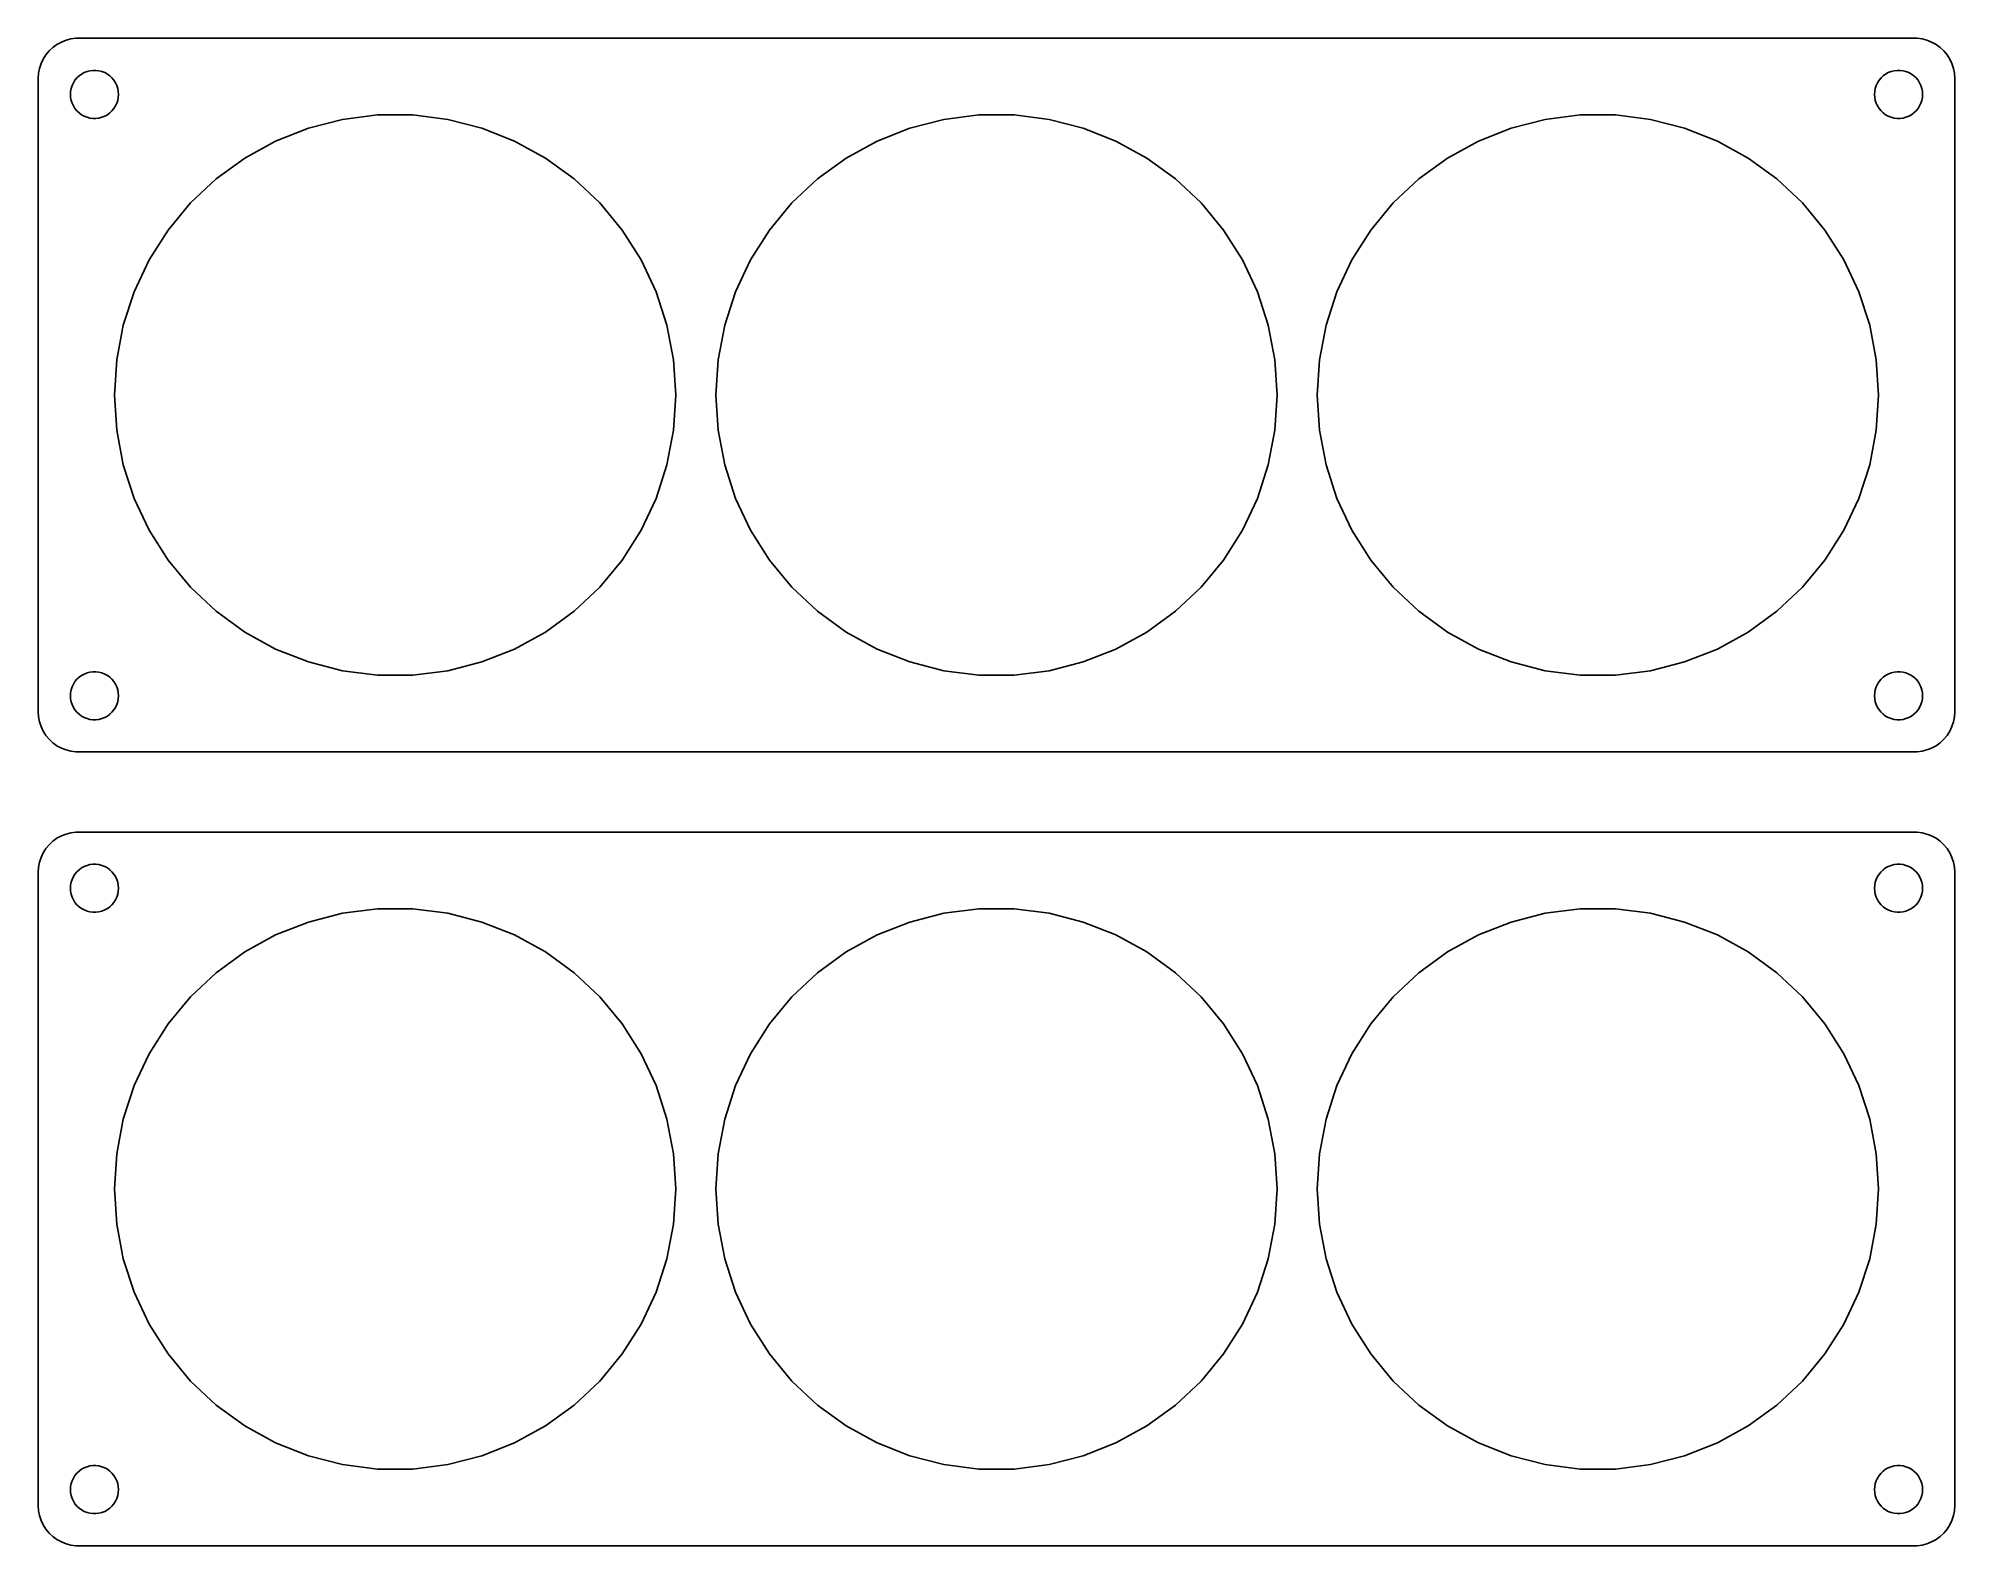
# Model space of a CAD drawing. Header units: metres. Extents: x -120 to 120, y 55 to 242.
import ezdxf

# ---------------------------------------------------------------- set-up
doc = ezdxf.new("R2010")
doc.units = ezdxf.units.M

msp = doc.modelspace()

# ---------------------------------------------------------------- linework, layer by layer
for p, q in [((-117.179, 241.722), (-117.687, 241.353)), ((-116.629, 242.024), (-117.179, 241.722)), ((-116.045, 242.255), (-116.629, 242.024)), ((-115.437, 242.411), (-116.045, 242.255)), ((-114.814, 242.49), (-115.437, 242.411)), ((114.814, 242.49), (-114.814, 242.49)), ((115.437, 242.411), (114.814, 242.49)), ((116.045, 242.255), (115.437, 242.411)), ((116.629, 242.024), (116.045, 242.255)), ((117.179, 241.722), (116.629, 242.024)), ((117.687, 241.353), (117.179, 241.722)), ((-119.149, 239.341), (-119.343, 238.743)), ((-118.882, 239.909), (-119.149, 239.341)), ((-118.545, 240.439), (-118.882, 239.909)), ((-118.145, 240.923), (-118.545, 240.439)), ((-117.687, 241.353), (-118.145, 240.923)), ((118.145, 240.923), (117.687, 241.353)), ((118.545, 240.439), (118.145, 240.923)), ((118.882, 239.909), (118.545, 240.439)), ((119.149, 239.341), (118.882, 239.909)), ((119.343, 238.743), (119.149, 239.341)), ((-119.461, 238.127), (-119.5, 237.5)), ((-119.5, 237.5), (-119.5, 158.5)), ((-119.343, 238.743), (-119.461, 238.127)), ((-115.289, 236.604), (-115.129, 236.945)), ((-115.129, 236.945), (-114.927, 237.263)), ((-114.927, 237.263), (-114.687, 237.554)), ((-114.687, 237.554), (-114.412, 237.812)), ((-114.412, 237.812), (-114.107, 238.033)), ((-114.107, 238.033), (-113.777, 238.214)), ((-113.777, 238.214), (-113.427, 238.353)), ((-113.427, 238.353), (-113.062, 238.447)), ((-113.062, 238.447), (-112.688, 238.494)), ((-112.688, 238.494), (-112.312, 238.494)), ((-112.312, 238.494), (-111.938, 238.447)), ((-111.938, 238.447), (-111.573, 238.353)), ((-111.573, 238.353), (-111.223, 238.214)), ((-111.223, 238.214), (-110.893, 238.033)), ((-110.893, 238.033), (-110.588, 237.812)), ((-110.588, 237.812), (-110.313, 237.554)), ((-110.313, 237.554), (-110.073, 237.263)), ((-110.073, 237.263), (-109.871, 236.945)), ((-109.871, 236.945), (-109.711, 236.604)), ((109.711, 236.604), (109.871, 236.945)), ((109.871, 236.945), (110.073, 237.263)), ((110.073, 237.263), (110.313, 237.554)), ((110.313, 237.554), (110.588, 237.812)), ((110.588, 237.812), (110.893, 238.033)), ((110.893, 238.033), (111.223, 238.214)), ((111.223, 238.214), (111.573, 238.353)), ((111.573, 238.353), (111.938, 238.447)), ((111.938, 238.447), (112.312, 238.494)), ((112.312, 238.494), (112.688, 238.494)), ((112.688, 238.494), (113.062, 238.447)), ((113.062, 238.447), (113.427, 238.353)), ((113.427, 238.353), (113.777, 238.214)), ((113.777, 238.214), (114.107, 238.033)), ((114.107, 238.033), (114.412, 237.812)), ((114.412, 237.812), (114.687, 237.554)), ((114.687, 237.554), (114.927, 237.263)), ((114.927, 237.263), (115.129, 236.945)), ((115.129, 236.945), (115.289, 236.604)), ((119.461, 238.127), (119.343, 238.743)), ((119.5, 237.5), (119.461, 238.127)), ((119.5, 158.5), (119.5, 237.5)), ((-115.5, 235.5), (-115.476, 235.876)), ((-115.476, 235.124), (-115.5, 235.5)), ((-115.476, 235.876), (-115.406, 236.246)), ((-115.406, 234.754), (-115.476, 235.124)), ((-115.406, 236.246), (-115.289, 236.604)), ((-115.289, 234.396), (-115.406, 234.754)), ((-115.129, 234.055), (-115.289, 234.396)), ((-109.711, 234.396), (-109.871, 234.055)), ((-109.711, 236.604), (-109.594, 236.246)), ((-109.594, 234.754), (-109.711, 234.396)), ((-109.594, 236.246), (-109.524, 235.876)), ((-109.524, 235.124), (-109.594, 234.754)), ((-109.524, 235.876), (-109.5, 235.5)), ((-109.5, 235.5), (-109.524, 235.124)), ((109.5, 235.5), (109.524, 235.876)), ((109.524, 235.124), (109.5, 235.5)), ((109.524, 235.876), (109.594, 236.246)), ((109.594, 234.754), (109.524, 235.124)), ((109.594, 236.246), (109.711, 236.604)), ((109.711, 234.396), (109.594, 234.754)), ((109.871, 234.055), (109.711, 234.396)), ((115.289, 234.396), (115.129, 234.055)), ((115.289, 236.604), (115.406, 236.246)), ((115.406, 234.754), (115.289, 234.396)), ((115.406, 236.246), (115.476, 235.876)), ((115.476, 235.124), (115.406, 234.754)), ((115.476, 235.876), (115.5, 235.5)), ((115.5, 235.5), (115.476, 235.124)), ((-114.927, 233.737), (-115.129, 234.055)), ((-114.687, 233.446), (-114.927, 233.737)), ((-114.412, 233.188), (-114.687, 233.446)), ((-114.107, 232.967), (-114.412, 233.188)), ((-113.777, 232.786), (-114.107, 232.967)), ((-113.427, 232.647), (-113.777, 232.786)), ((-113.062, 232.553), (-113.427, 232.647)), ((-112.688, 232.506), (-113.062, 232.553)), ((-112.312, 232.506), (-112.688, 232.506)), ((-111.938, 232.553), (-112.312, 232.506)), ((-111.573, 232.647), (-111.938, 232.553)), ((-111.223, 232.786), (-111.573, 232.647)), ((-110.893, 232.967), (-111.223, 232.786)), ((-110.588, 233.188), (-110.893, 232.967)), ((-110.313, 233.446), (-110.588, 233.188)), ((-110.073, 233.737), (-110.313, 233.446)), ((-109.871, 234.055), (-110.073, 233.737)), ((-85.8156, 231.287), (-81.5583, 232.38)), ((-81.5583, 232.38), (-77.1977, 232.931)), ((-77.1977, 232.931), (-72.8023, 232.931)), ((-72.8023, 232.931), (-68.4417, 232.38)), ((-68.4417, 232.38), (-64.1844, 231.287)), ((-10.8156, 231.287), (-6.5583, 232.38)), ((-6.5583, 232.38), (-2.1977, 232.931)), ((-2.1977, 232.931), (2.1977, 232.931)), ((2.1977, 232.931), (6.5583, 232.38)), ((6.5583, 232.38), (10.8156, 231.287)), ((64.1844, 231.287), (68.4417, 232.38)), ((68.4417, 232.38), (72.8023, 232.931)), ((72.8023, 232.931), (77.1977, 232.931)), ((77.1977, 232.931), (81.5583, 232.38)), ((81.5583, 232.38), (85.8156, 231.287)), ((110.073, 233.737), (109.871, 234.055)), ((110.313, 233.446), (110.073, 233.737)), ((110.588, 233.188), (110.313, 233.446)), ((110.893, 232.967), (110.588, 233.188)), ((111.223, 232.786), (110.893, 232.967)), ((111.573, 232.647), (111.223, 232.786)), ((111.938, 232.553), (111.573, 232.647)), ((112.312, 232.506), (111.938, 232.553)), ((112.688, 232.506), (112.312, 232.506)), ((113.062, 232.553), (112.688, 232.506)), ((113.427, 232.647), (113.062, 232.553)), ((113.777, 232.786), (113.427, 232.647)), ((114.107, 232.967), (113.777, 232.786)), ((114.412, 233.188), (114.107, 232.967)), ((114.687, 233.446), (114.412, 233.188)), ((114.927, 233.737), (114.687, 233.446)), ((115.129, 234.055), (114.927, 233.737)), ((-93.7539, 227.551), (-89.9023, 229.669)), ((-89.9023, 229.669), (-85.8156, 231.287)), ((-64.1844, 231.287), (-60.0977, 229.669)), ((-60.0977, 229.669), (-56.2461, 227.551)), ((-18.7539, 227.551), (-14.9023, 229.669)), ((-14.9023, 229.669), (-10.8156, 231.287)), ((10.8156, 231.287), (14.9023, 229.669)), ((14.9023, 229.669), (18.7539, 227.551)), ((56.2461, 227.551), (60.0977, 229.669)), ((60.0977, 229.669), (64.1844, 231.287)), ((85.8156, 231.287), (89.9023, 229.669)), ((89.9023, 229.669), (93.7539, 227.551)), ((-97.3098, 224.968), (-93.7539, 227.551)), ((-56.2461, 227.551), (-52.6902, 224.968)), ((-22.3098, 224.968), (-18.7539, 227.551)), ((18.7539, 227.551), (22.3098, 224.968)), ((52.6902, 224.968), (56.2461, 227.551)), ((93.7539, 227.551), (97.3098, 224.968)), ((-100.514, 221.959), (-97.3098, 224.968)), ((-52.6902, 224.968), (-49.4861, 221.959)), ((-25.5139, 221.959), (-22.3098, 224.968)), ((22.3098, 224.968), (25.5139, 221.959)), ((49.4861, 221.959), (52.6902, 224.968)), ((97.3098, 224.968), (100.514, 221.959)), ((-103.316, 218.572), (-100.514, 221.959)), ((-49.4861, 221.959), (-46.6844, 218.572)), ((-28.3156, 218.572), (-25.5139, 221.959)), ((25.5139, 221.959), (28.3156, 218.572)), ((46.6844, 218.572), (49.4861, 221.959)), ((100.514, 221.959), (103.316, 218.572)), ((-105.671, 214.861), (-103.316, 218.572)), ((-46.6844, 218.572), (-44.3293, 214.861)), ((-30.6707, 214.861), (-28.3156, 218.572)), ((28.3156, 218.572), (30.6707, 214.861)), ((44.3293, 214.861), (46.6844, 218.572)), ((103.316, 218.572), (105.671, 214.861)), ((-107.542, 210.884), (-105.671, 214.861)), ((-44.3293, 214.861), (-42.4578, 210.884)), ((-32.5422, 210.884), (-30.6707, 214.861)), ((30.6707, 214.861), (32.5422, 210.884)), ((42.4578, 210.884), (44.3293, 214.861)), ((105.671, 214.861), (107.542, 210.884)), ((-108.9, 206.704), (-107.542, 210.884)), ((-42.4578, 210.884), (-41.0996, 206.704)), ((-33.9004, 206.704), (-32.5422, 210.884)), ((32.5422, 210.884), (33.9004, 206.704)), ((41.0996, 206.704), (42.4578, 210.884)), ((107.542, 210.884), (108.9, 206.704)), ((-109.724, 202.387), (-108.9, 206.704)), ((-41.0996, 206.704), (-40.276, 202.387)), ((-34.724, 202.387), (-33.9004, 206.704)), ((33.9004, 206.704), (34.724, 202.387)), ((40.276, 202.387), (41.0996, 206.704)), ((108.9, 206.704), (109.724, 202.387)), ((-110, 198), (-109.724, 202.387)), ((-40.276, 202.387), (-40, 198)), ((-35, 198), (-34.724, 202.387)), ((34.724, 202.387), (35, 198)), ((40, 198), (40.276, 202.387)), ((109.724, 202.387), (110, 198)), ((-109.724, 193.613), (-110, 198)), ((-40, 198), (-40.276, 193.613)), ((-34.724, 193.613), (-35, 198)), ((35, 198), (34.724, 193.613)), ((40.276, 193.613), (40, 198)), ((110, 198), (109.724, 193.613)), ((-108.9, 189.296), (-109.724, 193.613)), ((-40.276, 193.613), (-41.0996, 189.296)), ((-33.9004, 189.296), (-34.724, 193.613)), ((34.724, 193.613), (33.9004, 189.296)), ((41.0996, 189.296), (40.276, 193.613)), ((109.724, 193.613), (108.9, 189.296)), ((-107.542, 185.116), (-108.9, 189.296)), ((-41.0996, 189.296), (-42.4578, 185.116)), ((-32.5422, 185.116), (-33.9004, 189.296)), ((33.9004, 189.296), (32.5422, 185.116)), ((42.4578, 185.116), (41.0996, 189.296)), ((108.9, 189.296), (107.542, 185.116)), ((-105.671, 181.139), (-107.542, 185.116)), ((-42.4578, 185.116), (-44.3293, 181.139)), ((-30.6707, 181.139), (-32.5422, 185.116)), ((32.5422, 185.116), (30.6707, 181.139)), ((44.3293, 181.139), (42.4578, 185.116)), ((107.542, 185.116), (105.671, 181.139)), ((-103.316, 177.428), (-105.671, 181.139)), ((-44.3293, 181.139), (-46.6844, 177.428)), ((-28.3156, 177.428), (-30.6707, 181.139)), ((30.6707, 181.139), (28.3156, 177.428)), ((46.6844, 177.428), (44.3293, 181.139)), ((105.671, 181.139), (103.316, 177.428)), ((-100.514, 174.041), (-103.316, 177.428)), ((-46.6844, 177.428), (-49.4861, 174.041)), ((-25.5139, 174.041), (-28.3156, 177.428)), ((28.3156, 177.428), (25.5139, 174.041)), ((49.4861, 174.041), (46.6844, 177.428)), ((103.316, 177.428), (100.514, 174.041)), ((-97.3098, 171.032), (-100.514, 174.041)), ((-49.4861, 174.041), (-52.6902, 171.032)), ((-22.3098, 171.032), (-25.5139, 174.041)), ((25.5139, 174.041), (22.3098, 171.032)), ((52.6902, 171.032), (49.4861, 174.041)), ((100.514, 174.041), (97.3098, 171.032)), ((-93.7539, 168.449), (-97.3098, 171.032)), ((-52.6902, 171.032), (-56.2461, 168.449)), ((-18.7539, 168.449), (-22.3098, 171.032)), ((22.3098, 171.032), (18.7539, 168.449)), ((56.2461, 168.449), (52.6902, 171.032)), ((97.3098, 171.032), (93.7539, 168.449)), ((-89.9023, 166.331), (-93.7539, 168.449)), ((-56.2461, 168.449), (-60.0977, 166.331)), ((-14.9023, 166.331), (-18.7539, 168.449)), ((18.7539, 168.449), (14.9023, 166.331)), ((60.0977, 166.331), (56.2461, 168.449)), ((93.7539, 168.449), (89.9023, 166.331)), ((-85.8156, 164.713), (-89.9023, 166.331)), ((-60.0977, 166.331), (-64.1844, 164.713)), ((-10.8156, 164.713), (-14.9023, 166.331)), ((14.9023, 166.331), (10.8156, 164.713)), ((64.1844, 164.713), (60.0977, 166.331)), ((89.9023, 166.331), (85.8156, 164.713)), ((-114.927, 162.263), (-114.687, 162.554)), ((-114.687, 162.554), (-114.412, 162.812)), ((-114.412, 162.812), (-114.107, 163.033)), ((-114.107, 163.033), (-113.777, 163.214)), ((-113.777, 163.214), (-113.427, 163.353)), ((-113.427, 163.353), (-113.062, 163.447)), ((-113.062, 163.447), (-112.688, 163.494)), ((-112.688, 163.494), (-112.312, 163.494)), ((-112.312, 163.494), (-111.938, 163.447)), ((-111.938, 163.447), (-111.573, 163.353)), ((-111.573, 163.353), (-111.223, 163.214)), ((-111.223, 163.214), (-110.893, 163.033)), ((-110.893, 163.033), (-110.588, 162.812)), ((-110.588, 162.812), (-110.313, 162.554)), ((-110.313, 162.554), (-110.073, 162.263)), ((-81.5583, 163.62), (-85.8156, 164.713)), ((-77.1977, 163.069), (-81.5583, 163.62)), ((-72.8023, 163.069), (-77.1977, 163.069)), ((-68.4417, 163.62), (-72.8023, 163.069)), ((-64.1844, 164.713), (-68.4417, 163.62)), ((-6.5583, 163.62), (-10.8156, 164.713)), ((-2.1977, 163.069), (-6.5583, 163.62)), ((2.1977, 163.069), (-2.1977, 163.069)), ((6.5583, 163.62), (2.1977, 163.069)), ((10.8156, 164.713), (6.5583, 163.62)), ((68.4417, 163.62), (64.1844, 164.713)), ((72.8023, 163.069), (68.4417, 163.62)), ((77.1977, 163.069), (72.8023, 163.069)), ((81.5583, 163.62), (77.1977, 163.069)), ((85.8156, 164.713), (81.5583, 163.62)), ((110.073, 162.263), (110.313, 162.554)), ((110.313, 162.554), (110.588, 162.812)), ((110.588, 162.812), (110.893, 163.033)), ((110.893, 163.033), (111.223, 163.214)), ((111.223, 163.214), (111.573, 163.353)), ((111.573, 163.353), (111.938, 163.447)), ((111.938, 163.447), (112.312, 163.494)), ((112.312, 163.494), (112.688, 163.494)), ((112.688, 163.494), (113.062, 163.447)), ((113.062, 163.447), (113.427, 163.353)), ((113.427, 163.353), (113.777, 163.214)), ((113.777, 163.214), (114.107, 163.033)), ((114.107, 163.033), (114.412, 162.812)), ((114.412, 162.812), (114.687, 162.554)), ((114.687, 162.554), (114.927, 162.263)), ((-115.5, 160.5), (-115.476, 160.876)), ((-115.476, 160.124), (-115.5, 160.5)), ((-115.476, 160.876), (-115.406, 161.246)), ((-115.406, 161.246), (-115.289, 161.604)), ((-115.289, 161.604), (-115.129, 161.945)), ((-115.129, 161.945), (-114.927, 162.263)), ((-110.073, 162.263), (-109.871, 161.945)), ((-109.871, 161.945), (-109.711, 161.604)), ((-109.711, 161.604), (-109.594, 161.246)), ((-109.594, 161.246), (-109.524, 160.876)), ((-109.524, 160.876), (-109.5, 160.5)), ((-109.5, 160.5), (-109.524, 160.124)), ((109.5, 160.5), (109.524, 160.876)), ((109.524, 160.124), (109.5, 160.5)), ((109.524, 160.876), (109.594, 161.246)), ((109.594, 161.246), (109.711, 161.604)), ((109.711, 161.604), (109.871, 161.945)), ((109.871, 161.945), (110.073, 162.263)), ((114.927, 162.263), (115.129, 161.945)), ((115.129, 161.945), (115.289, 161.604)), ((115.289, 161.604), (115.406, 161.246)), ((115.406, 161.246), (115.476, 160.876)), ((115.476, 160.876), (115.5, 160.5)), ((115.5, 160.5), (115.476, 160.124)), ((-119.5, 158.5), (-119.461, 157.873)), ((-119.461, 157.873), (-119.343, 157.257)), ((-115.406, 159.754), (-115.476, 160.124)), ((-115.289, 159.396), (-115.406, 159.754)), ((-115.129, 159.055), (-115.289, 159.396)), ((-114.927, 158.737), (-115.129, 159.055)), ((-114.687, 158.446), (-114.927, 158.737)), ((-114.412, 158.188), (-114.687, 158.446)), ((-114.107, 157.967), (-114.412, 158.188)), ((-113.777, 157.786), (-114.107, 157.967)), ((-113.427, 157.647), (-113.777, 157.786)), ((-111.223, 157.786), (-111.573, 157.647)), ((-110.893, 157.967), (-111.223, 157.786)), ((-110.588, 158.188), (-110.893, 157.967)), ((-110.313, 158.446), (-110.588, 158.188)), ((-110.073, 158.737), (-110.313, 158.446)), ((-109.871, 159.055), (-110.073, 158.737)), ((-109.711, 159.396), (-109.871, 159.055)), ((-109.594, 159.754), (-109.711, 159.396)), ((-109.524, 160.124), (-109.594, 159.754)), ((109.594, 159.754), (109.524, 160.124)), ((109.711, 159.396), (109.594, 159.754)), ((109.871, 159.055), (109.711, 159.396)), ((110.073, 158.737), (109.871, 159.055)), ((110.313, 158.446), (110.073, 158.737)), ((110.588, 158.188), (110.313, 158.446)), ((110.893, 157.967), (110.588, 158.188)), ((111.223, 157.786), (110.893, 157.967)), ((111.573, 157.647), (111.223, 157.786)), ((113.777, 157.786), (113.427, 157.647)), ((114.107, 157.967), (113.777, 157.786)), ((114.412, 158.188), (114.107, 157.967)), ((114.687, 158.446), (114.412, 158.188)), ((114.927, 158.737), (114.687, 158.446)), ((115.129, 159.055), (114.927, 158.737)), ((115.289, 159.396), (115.129, 159.055)), ((115.406, 159.754), (115.289, 159.396)), ((115.476, 160.124), (115.406, 159.754)), ((119.343, 157.257), (119.461, 157.873)), ((119.461, 157.873), (119.5, 158.5)), ((-119.343, 157.257), (-119.149, 156.659)), ((-119.149, 156.659), (-118.882, 156.091)), ((-118.882, 156.091), (-118.545, 155.561)), ((-118.545, 155.561), (-118.145, 155.077)), ((-113.062, 157.553), (-113.427, 157.647)), ((-112.688, 157.506), (-113.062, 157.553)), ((-112.312, 157.506), (-112.688, 157.506)), ((-111.938, 157.553), (-112.312, 157.506)), ((-111.573, 157.647), (-111.938, 157.553)), ((111.938, 157.553), (111.573, 157.647)), ((112.312, 157.506), (111.938, 157.553)), ((112.688, 157.506), (112.312, 157.506)), ((113.062, 157.553), (112.688, 157.506)), ((113.427, 157.647), (113.062, 157.553)), ((118.145, 155.077), (118.545, 155.561)), ((118.545, 155.561), (118.882, 156.091)), ((118.882, 156.091), (119.149, 156.659)), ((119.149, 156.659), (119.343, 157.257)), ((-118.145, 155.077), (-117.687, 154.647)), ((-117.687, 154.647), (-117.179, 154.278)), ((-117.179, 154.278), (-116.629, 153.976)), ((-116.629, 153.976), (-116.045, 153.745)), ((-116.045, 153.745), (-115.437, 153.589)), ((-115.437, 153.589), (-114.814, 153.51)), ((-114.814, 153.51), (114.814, 153.51)), ((114.814, 153.51), (115.437, 153.589)), ((115.437, 153.589), (116.045, 153.745)), ((116.045, 153.745), (116.629, 153.976)), ((116.629, 153.976), (117.179, 154.278)), ((117.179, 154.278), (117.687, 154.647)), ((117.687, 154.647), (118.145, 155.077)), ((-115.437, 143.411), (-116.045, 143.255)), ((-114.814, 143.49), (-115.437, 143.411)), ((114.814, 143.49), (-114.814, 143.49)), ((115.437, 143.411), (114.814, 143.49)), ((116.045, 143.255), (115.437, 143.411)), ((-118.545, 141.439), (-118.882, 140.909)), ((-118.145, 141.923), (-118.545, 141.439)), ((-117.687, 142.353), (-118.145, 141.923)), ((-117.179, 142.722), (-117.687, 142.353)), ((-116.629, 143.024), (-117.179, 142.722)), ((-116.045, 143.255), (-116.629, 143.024)), ((116.629, 143.024), (116.045, 143.255)), ((117.179, 142.722), (116.629, 143.024)), ((117.687, 142.353), (117.179, 142.722)), ((118.145, 141.923), (117.687, 142.353)), ((118.545, 141.439), (118.145, 141.923)), ((118.882, 140.909), (118.545, 141.439)), ((-119.461, 139.127), (-119.5, 138.5)), ((-119.343, 139.743), (-119.461, 139.127)), ((-119.149, 140.341), (-119.343, 139.743)), ((-118.882, 140.909), (-119.149, 140.341)), ((-114.687, 138.554), (-114.412, 138.812)), ((-114.412, 138.812), (-114.107, 139.033)), ((-114.107, 139.033), (-113.777, 139.214)), ((-113.777, 139.214), (-113.427, 139.353)), ((-113.427, 139.353), (-113.062, 139.447)), ((-113.062, 139.447), (-112.688, 139.494)), ((-112.688, 139.494), (-112.312, 139.494)), ((-112.312, 139.494), (-111.938, 139.447)), ((-111.938, 139.447), (-111.573, 139.353)), ((-111.573, 139.353), (-111.223, 139.214)), ((-111.223, 139.214), (-110.893, 139.033)), ((-110.893, 139.033), (-110.588, 138.812)), ((-110.588, 138.812), (-110.313, 138.554)), ((110.313, 138.554), (110.588, 138.812)), ((110.588, 138.812), (110.893, 139.033)), ((110.893, 139.033), (111.223, 139.214)), ((111.223, 139.214), (111.573, 139.353)), ((111.573, 139.353), (111.938, 139.447)), ((111.938, 139.447), (112.312, 139.494)), ((112.312, 139.494), (112.688, 139.494)), ((112.688, 139.494), (113.062, 139.447)), ((113.062, 139.447), (113.427, 139.353)), ((113.427, 139.353), (113.777, 139.214)), ((113.777, 139.214), (114.107, 139.033)), ((114.107, 139.033), (114.412, 138.812)), ((114.412, 138.812), (114.687, 138.554)), ((119.149, 140.341), (118.882, 140.909)), ((119.343, 139.743), (119.149, 140.341)), ((119.461, 139.127), (119.343, 139.743)), ((119.5, 138.5), (119.461, 139.127)), ((-119.5, 138.5), (-119.5, 59.5)), ((-115.5, 136.5), (-115.476, 136.876)), ((-115.476, 136.124), (-115.5, 136.5)), ((-115.476, 136.876), (-115.406, 137.246)), ((-115.406, 137.246), (-115.289, 137.604)), ((-115.289, 137.604), (-115.129, 137.945)), ((-115.129, 137.945), (-114.927, 138.263)), ((-114.927, 138.263), (-114.687, 138.554)), ((-110.313, 138.554), (-110.073, 138.263)), ((-110.073, 138.263), (-109.871, 137.945)), ((-109.871, 137.945), (-109.711, 137.604)), ((-109.711, 137.604), (-109.594, 137.246)), ((-109.594, 137.246), (-109.524, 136.876)), ((-109.524, 136.876), (-109.5, 136.5)), ((-109.5, 136.5), (-109.524, 136.124)), ((109.5, 136.5), (109.524, 136.876)), ((109.524, 136.124), (109.5, 136.5)), ((109.524, 136.876), (109.594, 137.246)), ((109.594, 137.246), (109.711, 137.604)), ((109.711, 137.604), (109.871, 137.945)), ((109.871, 137.945), (110.073, 138.263)), ((110.073, 138.263), (110.313, 138.554)), ((114.687, 138.554), (114.927, 138.263)), ((114.927, 138.263), (115.129, 137.945)), ((115.129, 137.945), (115.289, 137.604)), ((115.289, 137.604), (115.406, 137.246)), ((115.406, 137.246), (115.476, 136.876)), ((115.476, 136.876), (115.5, 136.5)), ((115.5, 136.5), (115.476, 136.124)), ((119.5, 59.5), (119.5, 138.5)), ((-115.406, 135.754), (-115.476, 136.124)), ((-115.289, 135.396), (-115.406, 135.754)), ((-115.129, 135.055), (-115.289, 135.396)), ((-114.927, 134.737), (-115.129, 135.055)), ((-114.687, 134.446), (-114.927, 134.737)), ((-114.412, 134.188), (-114.687, 134.446)), ((-114.107, 133.967), (-114.412, 134.188)), ((-113.777, 133.786), (-114.107, 133.967)), ((-110.893, 133.967), (-111.223, 133.786)), ((-110.588, 134.188), (-110.893, 133.967)), ((-110.313, 134.446), (-110.588, 134.188)), ((-110.073, 134.737), (-110.313, 134.446)), ((-109.871, 135.055), (-110.073, 134.737)), ((-109.711, 135.396), (-109.871, 135.055)), ((-109.594, 135.754), (-109.711, 135.396)), ((-109.524, 136.124), (-109.594, 135.754)), ((-81.5583, 133.38), (-77.1977, 133.931)), ((-77.1977, 133.931), (-72.8023, 133.931)), ((-72.8023, 133.931), (-68.4417, 133.38)), ((-6.5583, 133.38), (-2.1977, 133.931)), ((-2.1977, 133.931), (2.1977, 133.931)), ((2.1977, 133.931), (6.5583, 133.38)), ((68.4417, 133.38), (72.8023, 133.931)), ((72.8023, 133.931), (77.1977, 133.931)), ((77.1977, 133.931), (81.5583, 133.38)), ((109.594, 135.754), (109.524, 136.124)), ((109.711, 135.396), (109.594, 135.754)), ((109.871, 135.055), (109.711, 135.396)), ((110.073, 134.737), (109.871, 135.055)), ((110.313, 134.446), (110.073, 134.737)), ((110.588, 134.188), (110.313, 134.446)), ((110.893, 133.967), (110.588, 134.188)), ((111.223, 133.786), (110.893, 133.967)), ((114.107, 133.967), (113.777, 133.786)), ((114.412, 134.188), (114.107, 133.967)), ((114.687, 134.446), (114.412, 134.188)), ((114.927, 134.737), (114.687, 134.446)), ((115.129, 135.055), (114.927, 134.737)), ((115.289, 135.396), (115.129, 135.055)), ((115.406, 135.754), (115.289, 135.396)), ((115.476, 136.124), (115.406, 135.754)), ((-113.427, 133.647), (-113.777, 133.786)), ((-113.062, 133.553), (-113.427, 133.647)), ((-112.688, 133.506), (-113.062, 133.553)), ((-112.312, 133.506), (-112.688, 133.506)), ((-111.938, 133.553), (-112.312, 133.506)), ((-111.573, 133.647), (-111.938, 133.553)), ((-111.223, 133.786), (-111.573, 133.647)), ((-89.9023, 130.669), (-85.8156, 132.287)), ((-85.8156, 132.287), (-81.5583, 133.38)), ((-68.4417, 133.38), (-64.1844, 132.287)), ((-64.1844, 132.287), (-60.0977, 130.669)), ((-14.9023, 130.669), (-10.8156, 132.287)), ((-10.8156, 132.287), (-6.5583, 133.38)), ((6.5583, 133.38), (10.8156, 132.287)), ((10.8156, 132.287), (14.9023, 130.669)), ((60.0977, 130.669), (64.1844, 132.287)), ((64.1844, 132.287), (68.4417, 133.38)), ((81.5583, 133.38), (85.8156, 132.287)), ((85.8156, 132.287), (89.9023, 130.669)), ((111.573, 133.647), (111.223, 133.786)), ((111.938, 133.553), (111.573, 133.647)), ((112.312, 133.506), (111.938, 133.553)), ((112.688, 133.506), (112.312, 133.506)), ((113.062, 133.553), (112.688, 133.506)), ((113.427, 133.647), (113.062, 133.553)), ((113.777, 133.786), (113.427, 133.647)), ((-93.7539, 128.551), (-89.9023, 130.669)), ((-60.0977, 130.669), (-56.2461, 128.551)), ((-18.7539, 128.551), (-14.9023, 130.669)), ((14.9023, 130.669), (18.7539, 128.551)), ((56.2461, 128.551), (60.0977, 130.669)), ((89.9023, 130.669), (93.7539, 128.551)), ((-97.3098, 125.968), (-93.7539, 128.551)), ((-56.2461, 128.551), (-52.6902, 125.968)), ((-22.3098, 125.968), (-18.7539, 128.551)), ((18.7539, 128.551), (22.3098, 125.968)), ((52.6902, 125.968), (56.2461, 128.551)), ((93.7539, 128.551), (97.3098, 125.968)), ((-100.514, 122.959), (-97.3098, 125.968)), ((-52.6902, 125.968), (-49.4861, 122.959)), ((-25.5139, 122.959), (-22.3098, 125.968)), ((22.3098, 125.968), (25.5139, 122.959)), ((49.4861, 122.959), (52.6902, 125.968)), ((97.3098, 125.968), (100.514, 122.959)), ((-103.316, 119.572), (-100.514, 122.959)), ((-49.4861, 122.959), (-46.6844, 119.572)), ((-28.3156, 119.572), (-25.5139, 122.959)), ((25.5139, 122.959), (28.3156, 119.572)), ((46.6844, 119.572), (49.4861, 122.959)), ((100.514, 122.959), (103.316, 119.572)), ((-105.671, 115.861), (-103.316, 119.572)), ((-46.6844, 119.572), (-44.3293, 115.861)), ((-30.6707, 115.861), (-28.3156, 119.572)), ((28.3156, 119.572), (30.6707, 115.861)), ((44.3293, 115.861), (46.6844, 119.572)), ((103.316, 119.572), (105.671, 115.861)), ((-107.542, 111.884), (-105.671, 115.861)), ((-44.3293, 115.861), (-42.4578, 111.884)), ((-32.5422, 111.884), (-30.6707, 115.861)), ((30.6707, 115.861), (32.5422, 111.884)), ((42.4578, 111.884), (44.3293, 115.861)), ((105.671, 115.861), (107.542, 111.884)), ((-108.9, 107.704), (-107.542, 111.884)), ((-42.4578, 111.884), (-41.0996, 107.704)), ((-33.9004, 107.704), (-32.5422, 111.884)), ((32.5422, 111.884), (33.9004, 107.704)), ((41.0996, 107.704), (42.4578, 111.884)), ((107.542, 111.884), (108.9, 107.704)), ((-109.724, 103.387), (-108.9, 107.704)), ((-41.0996, 107.704), (-40.276, 103.387)), ((-34.724, 103.387), (-33.9004, 107.704)), ((33.9004, 107.704), (34.724, 103.387)), ((40.276, 103.387), (41.0996, 107.704)), ((108.9, 107.704), (109.724, 103.387)), ((-110, 99), (-109.724, 103.387)), ((-40.276, 103.387), (-40, 99)), ((-35, 99), (-34.724, 103.387)), ((34.724, 103.387), (35, 99)), ((40, 99), (40.276, 103.387)), ((109.724, 103.387), (110, 99)), ((-109.724, 94.6133), (-110, 99)), ((-40, 99), (-40.276, 94.6133)), ((-34.724, 94.6133), (-35, 99)), ((35, 99), (34.724, 94.6133)), ((40.276, 94.6133), (40, 99)), ((110, 99), (109.724, 94.6133)), ((-108.9, 90.2959), (-109.724, 94.6133)), ((-40.276, 94.6133), (-41.0996, 90.2959)), ((-33.9004, 90.2959), (-34.724, 94.6133)), ((34.724, 94.6133), (33.9004, 90.2959)), ((41.0996, 90.2959), (40.276, 94.6133)), ((109.724, 94.6133), (108.9, 90.2959)), ((-107.542, 86.1156), (-108.9, 90.2959)), ((-41.0996, 90.2959), (-42.4578, 86.1156)), ((-32.5422, 86.1156), (-33.9004, 90.2959)), ((33.9004, 90.2959), (32.5422, 86.1156)), ((42.4578, 86.1156), (41.0996, 90.2959)), ((108.9, 90.2959), (107.542, 86.1156)), ((-105.671, 82.1386), (-107.542, 86.1156)), ((-42.4578, 86.1156), (-44.3293, 82.1386)), ((-30.6707, 82.1386), (-32.5422, 86.1156)), ((32.5422, 86.1156), (30.6707, 82.1386)), ((44.3293, 82.1386), (42.4578, 86.1156)), ((107.542, 86.1156), (105.671, 82.1386)), ((-103.316, 78.4275), (-105.671, 82.1386)), ((-44.3293, 82.1386), (-46.6844, 78.4275)), ((-28.3156, 78.4275), (-30.6707, 82.1386)), ((30.6707, 82.1386), (28.3156, 78.4275)), ((46.6844, 78.4275), (44.3293, 82.1386)), ((105.671, 82.1386), (103.316, 78.4275)), ((-100.514, 75.0409), (-103.316, 78.4275)), ((-46.6844, 78.4275), (-49.4861, 75.0409)), ((-25.5139, 75.0409), (-28.3156, 78.4275)), ((28.3156, 78.4275), (25.5139, 75.0409)), ((49.4861, 75.0409), (46.6844, 78.4275)), ((103.316, 78.4275), (100.514, 75.0409)), ((-97.3098, 72.032), (-100.514, 75.0409)), ((-49.4861, 75.0409), (-52.6902, 72.032)), ((-22.3098, 72.032), (-25.5139, 75.0409)), ((25.5139, 75.0409), (22.3098, 72.032)), ((52.6902, 72.032), (49.4861, 75.0409)), ((100.514, 75.0409), (97.3098, 72.032)), ((-93.7539, 69.4485), (-97.3098, 72.032)), ((-52.6902, 72.032), (-56.2461, 69.4485)), ((-18.7539, 69.4485), (-22.3098, 72.032)), ((22.3098, 72.032), (18.7539, 69.4485)), ((56.2461, 69.4485), (52.6902, 72.032)), ((97.3098, 72.032), (93.7539, 69.4485)), ((-89.9023, 67.3311), (-93.7539, 69.4485)), ((-56.2461, 69.4485), (-60.0977, 67.3311)), ((-14.9023, 67.3311), (-18.7539, 69.4485)), ((18.7539, 69.4485), (14.9023, 67.3311)), ((60.0977, 67.3311), (56.2461, 69.4485)), ((93.7539, 69.4485), (89.9023, 67.3311)), ((-85.8156, 65.713), (-89.9023, 67.3311)), ((-60.0977, 67.3311), (-64.1844, 65.713)), ((-10.8156, 65.713), (-14.9023, 67.3311)), ((14.9023, 67.3311), (10.8156, 65.713)), ((64.1844, 65.713), (60.0977, 67.3311)), ((89.9023, 67.3311), (85.8156, 65.713)), ((-81.5583, 64.6199), (-85.8156, 65.713)), ((-77.1977, 64.0691), (-81.5583, 64.6199)), ((-68.4417, 64.6199), (-72.8023, 64.0691)), ((-64.1844, 65.713), (-68.4417, 64.6199)), ((-6.5583, 64.6199), (-10.8156, 65.713)), ((-2.1977, 64.0691), (-6.5583, 64.6199)), ((6.5583, 64.6199), (2.1977, 64.0691)), ((10.8156, 65.713), (6.5583, 64.6199)), ((68.4417, 64.6199), (64.1844, 65.713)), ((72.8023, 64.0691), (68.4417, 64.6199)), ((81.5583, 64.6199), (77.1977, 64.0691)), ((85.8156, 65.713), (81.5583, 64.6199)), ((-115.476, 61.876), (-115.406, 62.2461)), ((-115.406, 62.2461), (-115.289, 62.6044)), ((-115.289, 62.6044), (-115.129, 62.9453)), ((-115.129, 62.9453), (-114.927, 63.2634)), ((-114.927, 63.2634), (-114.687, 63.5536)), ((-114.687, 63.5536), (-114.412, 63.8115)), ((-114.412, 63.8115), (-114.107, 64.033)), ((-114.107, 64.033), (-113.777, 64.2145)), ((-113.777, 64.2145), (-113.427, 64.3532)), ((-113.427, 64.3532), (-113.062, 64.4469)), ((-113.062, 64.4469), (-112.688, 64.4941)), ((-112.688, 64.4941), (-112.312, 64.4941)), ((-112.312, 64.4941), (-111.938, 64.4469)), ((-111.938, 64.4469), (-111.573, 64.3532)), ((-111.573, 64.3532), (-111.223, 64.2145)), ((-111.223, 64.2145), (-110.893, 64.033)), ((-110.893, 64.033), (-110.588, 63.8115)), ((-110.588, 63.8115), (-110.313, 63.5536)), ((-110.313, 63.5536), (-110.073, 63.2634)), ((-110.073, 63.2634), (-109.871, 62.9453)), ((-109.871, 62.9453), (-109.711, 62.6044)), ((-109.711, 62.6044), (-109.594, 62.2461)), ((-109.594, 62.2461), (-109.524, 61.876)), ((-72.8023, 64.0691), (-77.1977, 64.0691)), ((2.1977, 64.0691), (-2.1977, 64.0691)), ((77.1977, 64.0691), (72.8023, 64.0691)), ((109.524, 61.876), (109.594, 62.2461)), ((109.594, 62.2461), (109.711, 62.6044)), ((109.711, 62.6044), (109.871, 62.9453)), ((109.871, 62.9453), (110.073, 63.2634)), ((110.073, 63.2634), (110.313, 63.5536)), ((110.313, 63.5536), (110.588, 63.8115)), ((110.588, 63.8115), (110.893, 64.033)), ((110.893, 64.033), (111.223, 64.2145)), ((111.223, 64.2145), (111.573, 64.3532)), ((111.573, 64.3532), (111.938, 64.4469)), ((111.938, 64.4469), (112.312, 64.4941)), ((112.312, 64.4941), (112.688, 64.4941)), ((112.688, 64.4941), (113.062, 64.4469)), ((113.062, 64.4469), (113.427, 64.3532)), ((113.427, 64.3532), (113.777, 64.2145)), ((113.777, 64.2145), (114.107, 64.033)), ((114.107, 64.033), (114.412, 63.8115)), ((114.412, 63.8115), (114.687, 63.5536)), ((114.687, 63.5536), (114.927, 63.2634)), ((114.927, 63.2634), (115.129, 62.9453)), ((115.129, 62.9453), (115.289, 62.6044)), ((115.289, 62.6044), (115.406, 62.2461)), ((115.406, 62.2461), (115.476, 61.876)), ((-115.5, 61.5), (-115.476, 61.876)), ((-115.476, 61.124), (-115.5, 61.5)), ((-115.406, 60.7539), (-115.476, 61.124)), ((-115.289, 60.3956), (-115.406, 60.7539)), ((-115.129, 60.0547), (-115.289, 60.3956)), ((-114.927, 59.7366), (-115.129, 60.0547)), ((-109.871, 60.0547), (-110.073, 59.7366)), ((-109.711, 60.3956), (-109.871, 60.0547)), ((-109.594, 60.7539), (-109.711, 60.3956)), ((-109.524, 61.124), (-109.594, 60.7539)), ((-109.524, 61.876), (-109.5, 61.5)), ((-109.5, 61.5), (-109.524, 61.124)), ((109.5, 61.5), (109.524, 61.876)), ((109.524, 61.124), (109.5, 61.5)), ((109.594, 60.7539), (109.524, 61.124)), ((109.711, 60.3956), (109.594, 60.7539)), ((109.871, 60.0547), (109.711, 60.3956)), ((110.073, 59.7366), (109.871, 60.0547)), ((115.129, 60.0547), (114.927, 59.7366)), ((115.289, 60.3956), (115.129, 60.0547)), ((115.406, 60.7539), (115.289, 60.3956)), ((115.476, 61.124), (115.406, 60.7539)), ((115.476, 61.876), (115.5, 61.5)), ((115.5, 61.5), (115.476, 61.124)), ((-119.5, 59.5), (-119.461, 58.8733)), ((-119.461, 58.8733), (-119.343, 58.2566)), ((-119.343, 58.2566), (-119.149, 57.6594)), ((-119.149, 57.6594), (-118.882, 57.0912)), ((-114.687, 59.4464), (-114.927, 59.7366)), ((-114.412, 59.1885), (-114.687, 59.4464)), ((-114.107, 58.967), (-114.412, 59.1885)), ((-113.777, 58.7855), (-114.107, 58.967)), ((-113.427, 58.6468), (-113.777, 58.7855)), ((-113.062, 58.5531), (-113.427, 58.6468)), ((-112.688, 58.5059), (-113.062, 58.5531)), ((-112.312, 58.5059), (-112.688, 58.5059)), ((-111.938, 58.5531), (-112.312, 58.5059)), ((-111.573, 58.6468), (-111.938, 58.5531)), ((-111.223, 58.7855), (-111.573, 58.6468)), ((-110.893, 58.967), (-111.223, 58.7855)), ((-110.588, 59.1885), (-110.893, 58.967)), ((-110.313, 59.4464), (-110.588, 59.1885)), ((-110.073, 59.7366), (-110.313, 59.4464)), ((110.313, 59.4464), (110.073, 59.7366)), ((110.588, 59.1885), (110.313, 59.4464)), ((110.893, 58.967), (110.588, 59.1885)), ((111.223, 58.7855), (110.893, 58.967)), ((111.573, 58.6468), (111.223, 58.7855)), ((111.938, 58.5531), (111.573, 58.6468)), ((112.312, 58.5059), (111.938, 58.5531)), ((112.688, 58.5059), (112.312, 58.5059)), ((113.062, 58.5531), (112.688, 58.5059)), ((113.427, 58.6468), (113.062, 58.5531)), ((113.777, 58.7855), (113.427, 58.6468)), ((114.107, 58.967), (113.777, 58.7855)), ((114.412, 59.1885), (114.107, 58.967)), ((114.687, 59.4464), (114.412, 59.1885)), ((114.927, 59.7366), (114.687, 59.4464)), ((118.882, 57.0912), (119.149, 57.6594)), ((119.149, 57.6594), (119.343, 58.2566)), ((119.343, 58.2566), (119.461, 58.8733)), ((119.461, 58.8733), (119.5, 59.5)), ((-118.882, 57.0912), (-118.545, 56.5611)), ((-118.545, 56.5611), (-118.145, 56.0773)), ((-118.145, 56.0773), (-117.687, 55.6474)), ((-117.687, 55.6474), (-117.179, 55.2784)), ((-117.179, 55.2784), (-116.629, 54.9759)), ((-116.629, 54.9759), (-116.045, 54.7447)), ((116.045, 54.7447), (116.629, 54.9759)), ((116.629, 54.9759), (117.179, 55.2784)), ((117.179, 55.2784), (117.687, 55.6474)), ((117.687, 55.6474), (118.145, 56.0773)), ((118.145, 56.0773), (118.545, 56.5611)), ((118.545, 56.5611), (118.882, 57.0912)), ((-116.045, 54.7447), (-115.437, 54.5886)), ((-115.437, 54.5886), (-114.814, 54.5099)), ((-114.814, 54.5099), (114.814, 54.5099)), ((114.814, 54.5099), (115.437, 54.5886)), ((115.437, 54.5886), (116.045, 54.7447))]:
    msp.add_line(p, q)

doc.saveas('drawing.dxf')
